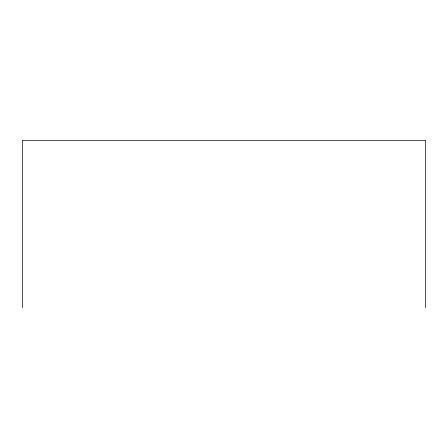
<?xml version="1.0" encoding="UTF-8"?>
<svg xmlns="http://www.w3.org/2000/svg" width="448" height="448" viewBox="0 0 448 448"><rect width="100%" height="100%" fill="white"/><g stroke="black" fill="none" stroke-linecap="round" stroke-linejoin="round"><path stroke-width="0.67" d="M425.6 307.647L425.6 140.353L22.4 140.353L22.4 307.647"/></g></svg>
